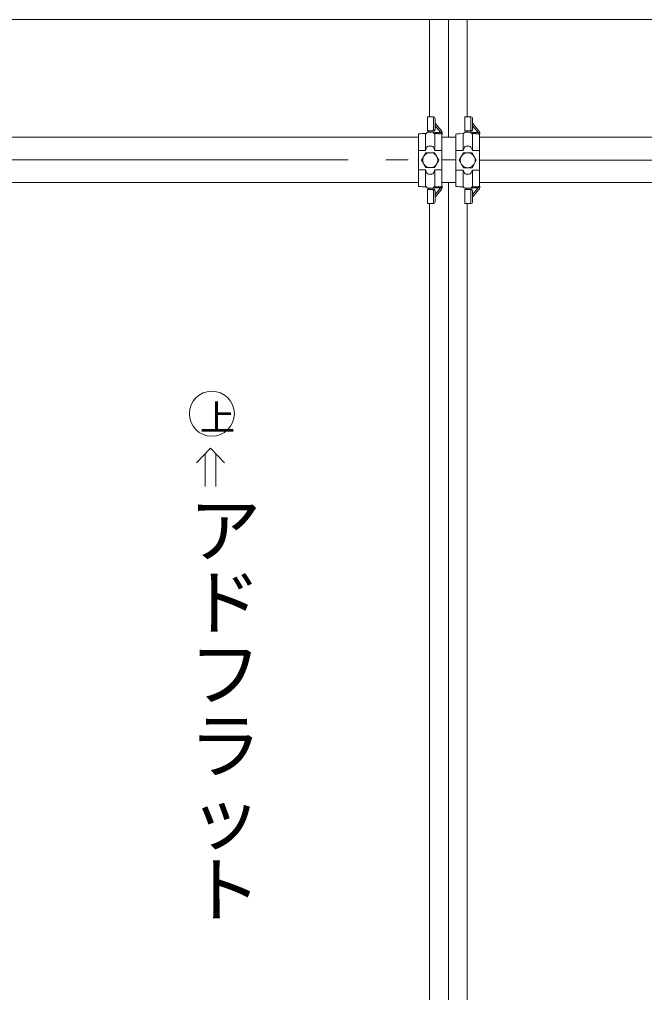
# Model space of a CAD drawing. Units: millimetres, scale not verified. Extents: x -10062 to 10062, y -6938 to 6938.
# Drawn here: x 4213 to 4880, y -2410 to -1370 of the extents above; entities that cross this region are included whole.
import ezdxf
from ezdxf.enums import TextEntityAlignment as Align

# ---------------------------------------------------------------- set-up
doc = ezdxf.new("R2010")
doc.units = ezdxf.units.MM
doc.header["$LTSCALE"] = 40
doc.linetypes.add('DASHED1', pattern=[1.8, 1.2, -0.6])
doc.linetypes.add('DOUBLE_CHAIN2', pattern=[12.8, 9, -1, 0.6, -0.6, 0.6, -1])
for name, color, linetype, lineweight in [('0-0_(2m)標準ｱﾄﾞﾌﾗッﾄ', 7, 'Continuous', 9), ('1-2_KANAGU', 2, 'Continuous', 9), ('1-8_仮囲い', 7, 'Continuous', 9)]:
    doc.layers.add(name, color=color, linetype=linetype, lineweight=lineweight)
doc.styles.add('@ＭＳ ゴシック', font='')
doc.styles.get('@ＭＳ ゴシック').set_extended_font_data('@MS Gothic')

msp = doc.modelspace()

# ---------------------------------------------------------------- linework, layer by layer
at = {"layer": '0-0_(2m)標準ｱﾄﾞﾌﾗッﾄ'}
for p, q in [((9170.98, -1370.16), (3170.98, -1370.16)), ((4650.98, -1370.16), (4650.98, -1474.1)), ((4670.98, -1370.16), (4670.98, -1495.86)), ((4690.98, -1370.16), (4690.98, -1474.1)), ((4670.98, -1544.46), (4670.98, -3195.86)), ((4650.98, -1566.92), (4650.98, -3174.1)), ((4690.98, -1566.92), (4690.98, -3174.1))]:
    msp.add_line(p, q, dxfattribs=at)
at = {"layer": '1-2_KANAGU'}
for p, q in [((4648.68, -1474.05), (4655.29, -1474.05)), ((4648.68, -1489.25), (4648.68, -1474.05)), ((4688.68, -1474.1), (4695.29, -1474.1)), ((4688.68, -1489.3), (4688.68, -1474.1)), ((4655.08, -1476.05), (4655.08, -1478.97)), ((4656.7, -1476.05), (4656.7, -1480.92)), ((4663.19, -1488.71), (4656.7, -1480.92)), ((4662.46, -1490.59), (4656.7, -1483.68)), ((4695.08, -1476.1), (4695.08, -1479.03)), ((4696.7, -1476.1), (4696.7, -1480.98)), ((4703.19, -1488.77), (4696.7, -1480.98)), ((4702.46, -1490.65), (4696.7, -1483.74)), ((4639.08, -1548.31), (4639.08, -1492.6)), ((4643, -1492.1), (4647.2, -1491.85)), ((4646.58, -1492.88), (4646.58, -1509.99)), ((4647.98, -1491.1), (4646.88, -1492.16)), ((4648.68, -1489.25), (4649.19, -1489.25)), ((4650.96, -1490.08), (4661.85, -1490.79)), ((4655.17, -1491.1), (4656.27, -1492.16)), ((4655.24, -1491.16), (4663.44, -1491.69)), ((4656.13, -1492.02), (4664.08, -1492.54)), ((4656.58, -1492.88), (4656.58, -1509.99)), ((4664.08, -1548.35), (4664.08, -1492.54)), ((4679.08, -1548.37), (4679.08, -1492.66)), ((4683, -1492.16), (4687.2, -1491.91)), ((4686.58, -1492.93), (4686.58, -1510.05)), ((4687.98, -1491.16), (4686.88, -1492.22)), ((4688.68, -1489.3), (4689.19, -1489.3)), ((4690.96, -1490.14), (4701.85, -1490.84)), ((4695.17, -1491.16), (4696.27, -1492.22)), ((4695.24, -1491.22), (4703.44, -1491.75)), ((4696.13, -1492.08), (4704.08, -1492.59)), ((4696.58, -1492.93), (4696.58, -1510.05)), ((4704.08, -1548.4), (4704.08, -1492.59)), ((4648.11, -1506.68), (4646.58, -1509.99)), ((4649.92, -1505.52), (4653.23, -1505.52)), ((4688.11, -1506.74), (4686.58, -1510.05)), ((4689.92, -1505.58), (4693.23, -1505.58)), ((4639.08, -1509.99), (4646.58, -1509.99)), ((4679.08, -1510.05), (4686.58, -1510.05)), ((4639.08, -1530.92), (4646.58, -1530.92)), ((4648.11, -1534.24), (4646.58, -1530.92)), ((4646.58, -1548.04), (4646.58, -1530.92)), ((4649.92, -1535.39), (4653.23, -1535.39)), ((4656.58, -1548.04), (4656.58, -1530.92)), ((4679.08, -1530.98), (4686.58, -1530.98)), ((4688.11, -1534.29), (4686.58, -1530.98)), ((4686.58, -1548.1), (4686.58, -1530.98)), ((4689.92, -1535.45), (4693.23, -1535.45)), ((4696.58, -1548.1), (4696.58, -1530.98)), ((4647.98, -1549.82), (4646.88, -1548.76)), ((4655.17, -1549.82), (4656.27, -1548.76)), ((4656.13, -1548.89), (4664.08, -1548.38)), ((4696.13, -1548.95), (4704.08, -1548.44)), ((4643, -1548.81), (4647.2, -1549.06)), ((4648.68, -1551.67), (4649.19, -1551.67)), ((4648.68, -1551.67), (4648.68, -1566.87)), ((4650.96, -1550.83), (4661.85, -1550.13)), ((4655.24, -1549.75), (4663.44, -1549.22)), ((4662.46, -1550.32), (4656.7, -1557.23)), ((4663.19, -1552.2), (4656.7, -1559.99)), ((4683, -1548.87), (4687.2, -1549.12)), ((4687.98, -1549.87), (4686.88, -1548.82)), ((4688.68, -1551.72), (4689.19, -1551.72)), ((4688.68, -1551.72), (4688.68, -1566.92)), ((4690.96, -1550.89), (4701.85, -1550.18)), ((4695.17, -1549.87), (4696.27, -1548.82)), ((4695.24, -1549.81), (4703.44, -1549.28)), ((4702.46, -1550.38), (4696.7, -1557.29)), ((4703.19, -1552.26), (4696.7, -1560.05)), ((4648.68, -1566.87), (4655.29, -1566.87)), ((4655.08, -1564.87), (4655.08, -1561.94)), ((4656.7, -1564.87), (4656.7, -1559.99)), ((4688.68, -1566.92), (4695.29, -1566.92)), ((4695.08, -1564.92), (4695.08, -1562)), ((4696.7, -1564.92), (4696.7, -1560.05))]:
    msp.add_line(p, q, dxfattribs=at)
at = {"layer": '1-2_KANAGU', "linetype": 'DASHED1'}
for p, q in [((4655.08, -1478.97), (4655.08, -1487.25)), ((4656.7, -1480.92), (4656.7, -1487.25)), ((4695.08, -1479.03), (4695.08, -1487.3)), ((4696.7, -1480.98), (4696.7, -1487.3)), ((4649.19, -1489.25), (4655.29, -1489.25)), ((4689.19, -1489.3), (4695.29, -1489.3)), ((4649.19, -1551.67), (4655.29, -1551.67)), ((4655.08, -1561.94), (4655.08, -1553.67)), ((4656.7, -1559.99), (4656.7, -1553.67)), ((4689.19, -1551.72), (4695.29, -1551.72)), ((4695.08, -1562), (4695.08, -1553.72)), ((4696.7, -1560.05), (4696.7, -1553.72))]:
    msp.add_line(p, q, dxfattribs=at)
at = {"layer": '1-2_KANAGU', "color": 4, "lineweight": 5}
for p, q in [((4642.38, -1520.46), (4646.98, -1512.49)), ((4646.98, -1512.49), (4656.18, -1512.49)), ((4656.18, -1512.49), (4660.78, -1520.46)), ((4682.38, -1520.52), (4686.98, -1512.55)), ((4686.98, -1512.55), (4696.18, -1512.55)), ((4696.18, -1512.55), (4700.78, -1520.52)), ((4646.98, -1528.42), (4642.38, -1520.46)), ((4660.78, -1520.46), (4656.18, -1528.42)), ((4686.98, -1528.48), (4682.38, -1520.52)), ((4700.78, -1520.52), (4696.18, -1528.48)), ((4656.18, -1528.42), (4646.98, -1528.42)), ((4696.18, -1528.48), (4686.98, -1528.48))]:
    msp.add_line(p, q, dxfattribs=at)
at = {"layer": '1-2_KANAGU'}
for points in [[(4655.04, -1506.68), (4656.58, -1509.99), (4664.08, -1509.99)], [(4695.04, -1506.74), (4696.58, -1510.05), (4704.08, -1510.05)], [(4655.04, -1534.24), (4656.58, -1530.92), (4664.08, -1530.92)], [(4695.04, -1534.29), (4696.58, -1530.98), (4704.08, -1530.98)]]:
    msp.add_lwpolyline(points, dxfattribs=at)
at = {"layer": '1-2_KANAGU', "color": 4, "lineweight": 5}
for centre in [(4651.58, -1520.46), (4691.58, -1520.52)]:
    msp.add_circle(centre, 7.97, dxfattribs=at)
at = {"layer": '1-2_KANAGU'}
for centre, radius, start, end in [((4647.58, -1492.88), 1, 134.006, 180), ((4649.58, -1492.75), 2.3, 93.937, 134.006), ((4649.19, -1490.49), 1.24, 2.469, 90), ((4653.58, -1492.75), 2.3, 45.994, 89.995), ((4655.58, -1492.88), 1, 0, 45.994), ((4687.58, -1492.93), 1, 134.006, 180), ((4689.58, -1492.81), 2.3, 93.937, 134.006), ((4689.19, -1490.54), 1.24, 2.469, 90), ((4693.58, -1492.81), 2.3, 45.994, 89.995), ((4695.58, -1492.93), 1, 0, 45.994), ((4649.92, -1507.52), 2, 90, 155.142), ((4653.23, -1507.52), 2, 24.858, 90), ((4689.92, -1507.58), 2, 90, 155.142), ((4693.23, -1507.58), 2, 24.858, 90), ((4649.92, -1533.39), 2, 204.858, 270), ((4653.23, -1533.39), 2, 270, 335.142), ((4689.92, -1533.45), 2, 204.858, 270), ((4693.23, -1533.45), 2, 270, 335.142), ((4647.58, -1548.04), 1, 180, 225.994), ((4655.58, -1548.04), 1, 314.006, 0), ((4687.58, -1548.1), 1, 180, 225.994), ((4695.58, -1548.1), 1, 314.006, 0), ((4649.58, -1548.16), 2.3, 225.994, 266.063), ((4649.19, -1550.43), 1.24, 270, 357.531), ((4653.58, -1548.16), 2.3, 270.005, 314.006), ((4689.58, -1548.22), 2.3, 225.994, 266.063), ((4689.19, -1550.48), 1.24, 270, 357.531), ((4693.58, -1548.22), 2.3, 270.005, 314.006)]:
    msp.add_arc(centre, radius, start, end, dxfattribs=at)
for centre, major_axis, ratio, start_param, end_param in [((4653.66, -1476.05), (0, 2), 0.707001, 4.712389, 6.2831853), ((4655.29, -1476.05), (0, 2), 0.707001, 4.712389, 6.2831853), ((4693.66, -1476.1), (0, 2), 0.707001, 4.712389, 6.2831853), ((4695.29, -1476.1), (0, 2), 0.707001, 4.712389, 6.2831853), ((4669.08, -1492.6), (-30, 0), 0.033603, 5.765587, 6.2831853), ((4651.58, -1490.52), (-2.93, 0), 0.034045, 3.9608415, 5.5404285), ((4662.33, -1490.78), (1.74, -1.85), 0.087542, 0, 1.5914235), ((4660.24, -1490.38), (3.75, -3.22), 0.663063, 0.0401523, 1.3363299), ((4709.08, -1492.66), (-30, 0), 0.033603, 5.765587, 6.2831853), ((4691.58, -1490.58), (-2.93, 0), 0.034045, 3.9608415, 5.5404285), ((4702.33, -1490.84), (1.74, -1.85), 0.087542, 0, 1.5914235), ((4700.24, -1490.44), (3.75, -3.22), 0.663063, 0.0401523, 1.3363299), ((4669.08, -1548.31), (-30, 0), 0.033604, 6.2831853, 6.8007772), ((4662.33, -1550.14), (1.74, 1.85), 0.087549, 4.691762, 6.2831853), ((4660.24, -1550.53), (3.75, 3.22), 0.663063, 4.9468554, 6.243033), ((4709.08, -1548.37), (-30, 0), 0.033604, 6.2831853, 6.8007772), ((4702.33, -1550.19), (1.74, 1.85), 0.087549, 4.691762, 6.2831853), ((4700.24, -1550.59), (3.75, 3.22), 0.663063, 4.9468554, 6.243033), ((4651.58, -1550.39), (-2.93, 0), 0.034055, 0.7427079, 2.3223852), ((4691.58, -1550.45), (-2.93, 0), 0.034055, 0.7427079, 2.3223852), ((4653.66, -1564.87), (0, 2), 0.707001, 3.1415927, 4.712389), ((4655.29, -1564.87), (0, 2), 0.707001, 3.1415927, 4.712389), ((4693.66, -1564.92), (0, 2), 0.707001, 3.1415927, 4.712389), ((4695.29, -1564.92), (0, 2), 0.707001, 3.1415927, 4.712389)]:
    msp.add_ellipse(centre, major_axis=major_axis, ratio=ratio, start_param=start_param, end_param=end_param, dxfattribs=at)
at = {"layer": '1-2_KANAGU', "linetype": 'DASHED1'}
for centre, start_param, end_param in [((4653.66, -1487.25), 3.1415927, 4.712389), ((4655.29, -1487.25), 3.1415927, 4.712389), ((4693.66, -1487.3), 3.1415927, 4.712389), ((4695.29, -1487.3), 3.1415927, 4.712389), ((4653.66, -1553.67), 4.712389, 6.2831853), ((4655.29, -1553.67), 4.712389, 6.2831853), ((4693.66, -1553.72), 4.712389, 6.2831853), ((4695.29, -1553.72), 4.712389, 6.2831853)]:
    msp.add_ellipse(centre, major_axis=(0, 2), ratio=0.707001, start_param=start_param, end_param=end_param, dxfattribs=at)
at = {"layer": '1-8_仮囲い'}
for p, q in [((4204.08, -1495.86), (4639.08, -1495.86)), ((4664.08, -1495.86), (4679.08, -1495.86)), ((4704.08, -1495.86), (5139.08, -1495.86)), ((4204.08, -1544.48), (4639.08, -1544.48)), ((4664.08, -1544.48), (4679.08, -1544.48)), ((4704.08, -1544.48), (5139.08, -1544.48)), ((4416.98, -1828.06), (4402.05, -1843.74)), ((4416.98, -1828.06), (4431.9, -1843.74)), ((4411.3, -1833.83), (4411.3, -1869.05)), ((4422.66, -1833.83), (4422.66, -1869.05))]:
    msp.add_line(p, q, dxfattribs=at)
at = {"layer": '1-8_仮囲い', "linetype": 'DOUBLE_CHAIN2'}
for p, q in [((4204.08, -1520.16), (4639.08, -1520.16)), ((4664.08, -1520.16), (4679.08, -1520.16)), ((4704.08, -1520.5), (5139.08, -1520.5))]:
    msp.add_line(p, q, dxfattribs=at)
at = {"layer": '1-8_仮囲い'}
msp.add_circle((4418.51, -1791.29), 24.02, dxfattribs=at)

# ---------------------------------------------------------------- texts
at = {"layer": '1-8_仮囲い', "style": '@ＭＳ ゴシック'}
for s, height, p in [('上', 27.59, (4402.1, -1776.18)), ('アドフラット', 56.3, (4386.7, -1876.32))]:
    msp.add_text(s, height=height, rotation=270, dxfattribs=at).set_placement(p, align=Align.BOTTOM_LEFT)

doc.saveas('drawing.dxf')
